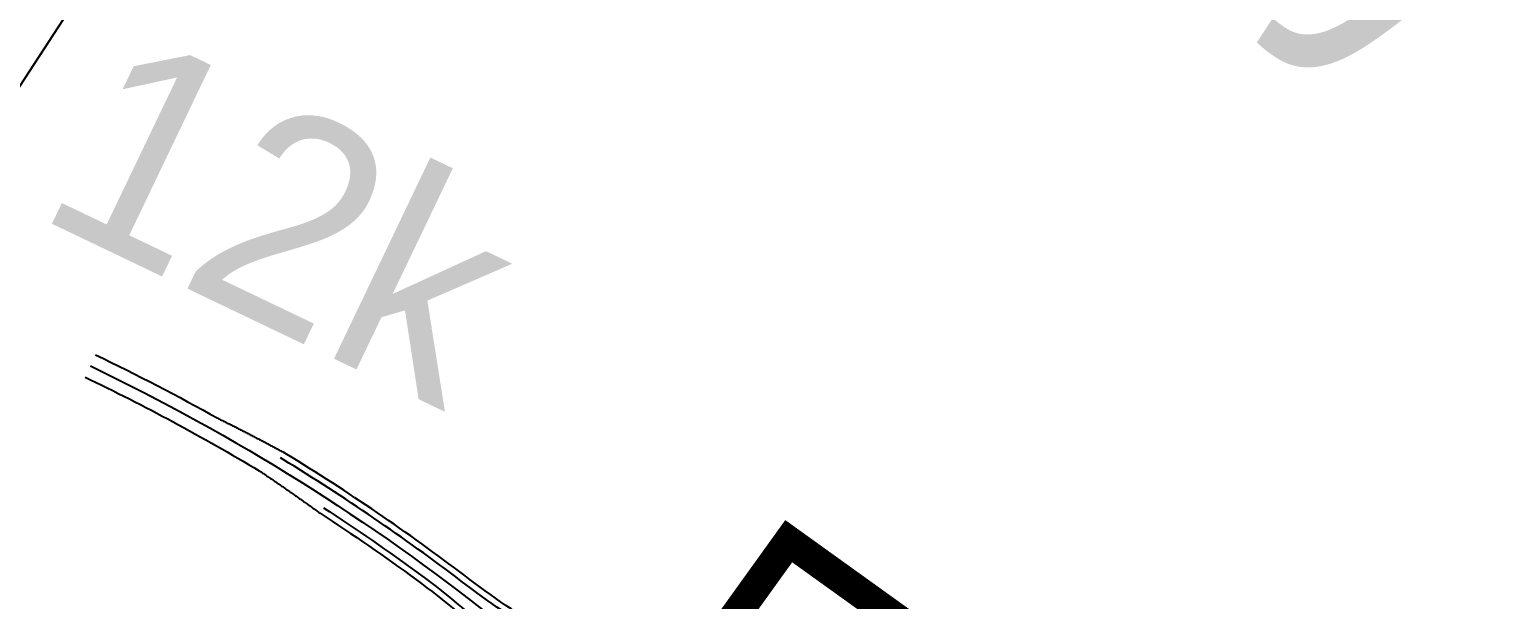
# Model space of a CAD drawing. Header units: millimetres. Extents: x 156921 to 159642, y 477538 to 479586.
# Drawn here: x 157839.93 to 157864.09, y 479224.44 to 479233.87 of the extents above; entities that cross this region are included whole.
import ezdxf
from ezdxf.enums import TextEntityAlignment as Align

# ---------------------------------------------------------------- set-up
doc = ezdxf.new("R2010")
doc.units = ezdxf.units.MM
doc.header["$MEASUREMENT"] = 0
doc.linetypes.add('CONT', pattern=[2, 1, 1])
doc.layers.add('0_defpoints', color=123, linetype='Continuous', plot=False)
doc.layers.add('WD_일반', color=7, linetype='Continuous')
doc.styles.get("Standard").update_dxf_attribs({"font": 'BAREUNDOTUMPRO1.TTF'})
doc.styles.add('TB_WBTXT', font='BareunDotumPro3.ttf')

# ---------------------------------------------------------------- blocks, each defined once
blk = doc.blocks.new('WD-TITLE-5')
at = {"color": 0, "style": 'TB_WBTXT'}
blk.add_attdef('TITLE', text='', height=5, dxfattribs=at).set_placement((6.333, -3.333), align=Align.MIDDLE_LEFT)

msp = doc.modelspace()

# ---------------------------------------------------------------- linework, layer by layer
at = {"layer": '0_defpoints', "linetype": 'ByBlock', "lineweight": -3, "flags": 128}
msp.add_lwpolyline([(157851.264, 479250.577), (157960.201, 479179.636), (157935.645, 479141.927), (157826.708, 479212.869)], close=True, dxfattribs=at)
at = {"layer": 'WD_일반', "color": 7, "linetype": 'CONT', "lineweight": -3, "flags": 128}
for points in [[(157841.029, 479228.488, -0.016252), (157843.046, 479227.44)], [(157840.941, 479228.304, -0.056872), (157847.621, 479224.115), (157848.844, 479223.138)], [(157840.853, 479228.121, -0.023629), (157843.729, 479226.573)], [(157852.084, 479221.552), (157848.442, 479223.805, -0.024004), (157847.066, 479224.75, 0.025499), (157844.126, 479226.757), (157844.081, 479226.784)], [(157851.519, 479222.026), (157848.497, 479223.895, -0.024004), (157847.131, 479224.834, 0.025499), (157844.181, 479226.848), (157844.136, 479226.875)], [(157844.735, 479225.87, -0.01403), (157846.328, 479224.769, -0.035668), (157847.638, 479223.657), (157849.111, 479222.213, -0.000014), (157849.124, 479222.201, -0.000052), (157849.136, 479222.189, -0.000087), (157849.149, 479222.177, -0.000121), (157849.161, 479222.165, -0.000156), (157849.173, 479222.152, -0.00019), (157849.186, 479222.14, -0.000225), (157849.198, 479222.128, -0.00026), (157849.21, 479222.116, -0.000294), (157849.223, 479222.104, -0.000329), (157849.235, 479222.092, -0.000363), (157849.247, 479222.08, -0.000398), (157849.259, 479222.067, -0.000433), (157849.271, 479222.055, -0.000467), (157849.284, 479222.043, -0.000502), (157849.296, 479222.031, -0.000536), (157849.308, 479222.019, -0.000571), (157849.32, 479222.006, -0.000606), (157849.332, 479221.994, -0.00064), (157849.344, 479221.982, -0.000675), (157849.356, 479221.97, -0.000709), (157849.367, 479221.957, -0.000744), (157849.379, 479221.945, -0.000779), (157849.391, 479221.933, -0.000813), (157849.403, 479221.92, -0.000848), (157849.414, 479221.908, -0.000882), (157849.426, 479221.895, -0.000917), (157849.437, 479221.883, -0.000952), (157849.449, 479221.87, -0.000986), (157849.46, 479221.858, -0.001021), (157849.472, 479221.845, -0.001055), (157849.483, 479221.833, -0.00109), (157849.494, 479221.82, -0.001125), (157849.505, 479221.807, -0.001159), (157849.517, 479221.795, -0.001194), (157849.528, 479221.782, -0.001228), (157849.539, 479221.769, -0.001263), (157849.549, 479221.756, -0.001298), (157849.56, 479221.743, -0.001332), (157849.571, 479221.73, -0.001367), (157849.582, 479221.717, -0.001401), (157849.592, 479221.704, -0.001436), (157849.603, 479221.691, -0.001471), (157849.613, 479221.678, -0.001505), (157849.624, 479221.665, -0.00154), (157849.634, 479221.652, -0.001574), (157849.644, 479221.638, -0.001609), (157849.654, 479221.625, -0.001924), (157849.666, 479221.61, -0.285976), (157849.872, 479218.972, -0.001924), (157849.862, 479218.955, -0.001609), (157849.855, 479218.94, -0.001574), (157849.847, 479218.925, -0.00154), (157849.839, 479218.911, -0.001505), (157849.83, 479218.896, -0.001471), (157849.822, 479218.881, -0.001436), (157849.814, 479218.867, -0.001401), (157849.805, 479218.852, -0.001367), (157849.797, 479218.838, -0.001332), (157849.788, 479218.823, -0.001298), (157849.78, 479218.809, -0.001263), (157849.771, 479218.795, -0.001228), (157849.762, 479218.78, -0.001194), (157849.753, 479218.766, -0.001159), (157849.744, 479218.752, -0.001125), (157849.735, 479218.737, -0.00109), (157849.726, 479218.723, -0.001055), (157849.717, 479218.709, -0.001021), (157849.707, 479218.695, -0.000986), (157849.698, 479218.681, -0.000952), (157849.689, 479218.666, -0.000917), (157849.679, 479218.652, -0.000882), (157849.67, 479218.638, -0.000848), (157849.66, 479218.624, -0.000813), (157849.65, 479218.61, -0.000779), (157849.641, 479218.596, -0.000744), (157849.631, 479218.582, -0.000709), (157849.621, 479218.568, -0.000675), (157849.611, 479218.554, -0.00064), (157849.601, 479218.54, -0.000606), (157849.591, 479218.526, -0.000571), (157849.581, 479218.512, -0.000536), (157849.571, 479218.498, -0.000502), (157849.561, 479218.484, -0.000467), (157849.551, 479218.47, -0.000433), (157849.541, 479218.457, -0.000398), (157849.531, 479218.443, -0.000363), (157849.521, 479218.429, -0.000329), (157849.511, 479218.415, -0.000294), (157849.5, 479218.401, -0.00026), (157849.49, 479218.387, -0.000225), (157849.48, 479218.373, -0.00019), (157849.47, 479218.359, -0.000156), (157849.459, 479218.345, -0.000121), (157849.449, 479218.331, -0.000087), (157849.439, 479218.317, -0.000052), (157849.428, 479218.304, -0.000014), (157849.418, 479218.29), (157849.024, 479217.761)], [(157844.793, 479225.959, -0.01403), (157846.391, 479224.855, -0.035668), (157847.713, 479223.733), (157849.186, 479222.289, -0.000014), (157849.198, 479222.277, -0.000052), (157849.211, 479222.265, -0.000087), (157849.223, 479222.252, -0.000121), (157849.235, 479222.24, -0.000156), (157849.248, 479222.228, -0.00019), (157849.26, 479222.216, -0.000225), (157849.273, 479222.204, -0.00026), (157849.285, 479222.191, -0.000294), (157849.297, 479222.179, -0.000329), (157849.31, 479222.167, -0.000363), (157849.322, 479222.155, -0.000398), (157849.334, 479222.142, -0.000433), (157849.347, 479222.13, -0.000467), (157849.359, 479222.118, -0.000502), (157849.371, 479222.105, -0.000536), (157849.383, 479222.093, -0.000571), (157849.395, 479222.081, -0.000606), (157849.408, 479222.068, -0.00064), (157849.42, 479222.056, -0.000675), (157849.432, 479222.043, -0.000709), (157849.444, 479222.031, -0.000744), (157849.456, 479222.018, -0.000779), (157849.468, 479222.006, -0.000813), (157849.48, 479221.993, -0.000848), (157849.492, 479221.98, -0.000882), (157849.504, 479221.968, -0.000917), (157849.515, 479221.955, -0.000952), (157849.527, 479221.942, -0.000986), (157849.539, 479221.929, -0.001021), (157849.551, 479221.916, -0.001055), (157849.562, 479221.903, -0.00109), (157849.574, 479221.89, -0.001125), (157849.585, 479221.877, -0.001159), (157849.597, 479221.864, -0.001194), (157849.608, 479221.851, -0.001228), (157849.619, 479221.838, -0.001263), (157849.631, 479221.825, -0.001298), (157849.642, 479221.811, -0.001332), (157849.653, 479221.798, -0.001367), (157849.664, 479221.785, -0.001401), (157849.675, 479221.771, -0.001436), (157849.686, 479221.757, -0.001471), (157849.697, 479221.744, -0.001505), (157849.707, 479221.73, -0.00154), (157849.718, 479221.716, -0.001574), (157849.728, 479221.703, -0.001609), (157849.739, 479221.689, -0.001924), (157849.751, 479221.672, -0.285976), (157849.966, 479218.923, -0.001924), (157849.956, 479218.905, -0.001609), (157849.948, 479218.89, -0.001574), (157849.94, 479218.875, -0.00154), (157849.931, 479218.859, -0.001505), (157849.923, 479218.844, -0.001471), (157849.914, 479218.829, -0.001436), (157849.906, 479218.814, -0.001401), (157849.897, 479218.799, -0.001367), (157849.888, 479218.784, -0.001332), (157849.879, 479218.769, -0.001298), (157849.87, 479218.754, -0.001263), (157849.861, 479218.739, -0.001228), (157849.852, 479218.724, -0.001194), (157849.843, 479218.71, -0.001159), (157849.834, 479218.695, -0.001125), (157849.824, 479218.68, -0.00109), (157849.815, 479218.666, -0.001055), (157849.805, 479218.651, -0.001021), (157849.796, 479218.636, -0.000986), (157849.786, 479218.622, -0.000952), (157849.777, 479218.608, -0.000917), (157849.767, 479218.593, -0.000882), (157849.757, 479218.579, -0.000848), (157849.747, 479218.564, -0.000813), (157849.738, 479218.55, -0.000779), (157849.728, 479218.536, -0.000744), (157849.718, 479218.521, -0.000709), (157849.708, 479218.507, -0.000675), (157849.698, 479218.493, -0.00064), (157849.688, 479218.479, -0.000606), (157849.678, 479218.465, -0.000571), (157849.668, 479218.45, -0.000536), (157849.657, 479218.436, -0.000502), (157849.647, 479218.422, -0.000467), (157849.637, 479218.408, -0.000433), (157849.627, 479218.394, -0.000398), (157849.617, 479218.38, -0.000363), (157849.606, 479218.366, -0.000329), (157849.596, 479218.352, -0.000294), (157849.586, 479218.338, -0.00026), (157849.575, 479218.324, -0.000225), (157849.565, 479218.31, -0.00019), (157849.555, 479218.296, -0.000156), (157849.544, 479218.282, -0.000121), (157849.534, 479218.268, -0.000087), (157849.524, 479218.254, -0.000052), (157849.513, 479218.24, -0.000014), (157849.503, 479218.226), (157849.109, 479217.697)]]:
    msp.add_lwpolyline(points, format="xyb", dxfattribs=at)
for points in [[(157843.046, 479227.44), (157843.062, 479227.432), (157843.077, 479227.424), (157843.093, 479227.417), (157843.109, 479227.409), (157843.124, 479227.401), (157843.14, 479227.393), (157843.156, 479227.385), (157843.171, 479227.377), (157843.187, 479227.37), (157843.203, 479227.362), (157843.218, 479227.354), (157843.234, 479227.346), (157843.25, 479227.338), (157843.265, 479227.33), (157843.281, 479227.322), (157843.296, 479227.314), (157843.312, 479227.307), (157843.328, 479227.299), (157843.343, 479227.291), (157843.359, 479227.283), (157843.375, 479227.275), (157843.39, 479227.267), (157843.406, 479227.259), (157843.421, 479227.251), (157843.437, 479227.243), (157843.453, 479227.235), (157843.468, 479227.227), (157843.484, 479227.219), (157843.499, 479227.211), (157843.515, 479227.203), (157843.53, 479227.195), (157843.546, 479227.187), (157843.562, 479227.179), (157843.577, 479227.171), (157843.593, 479227.163), (157843.608, 479227.155), (157843.624, 479227.147), (157843.639, 479227.138), (157843.655, 479227.13), (157843.67, 479227.122), (157843.686, 479227.114), (157843.702, 479227.106), (157843.717, 479227.098), (157843.733, 479227.09), (157843.748, 479227.082), (157843.764, 479227.073), (157843.779, 479227.065), (157843.795, 479227.057), (157843.81, 479227.049), (157843.826, 479227.041), (157843.841, 479227.033), (157843.857, 479227.024), (157843.872, 479227.016), (157843.888, 479227.008), (157843.903, 479227), (157843.919, 479226.992), (157843.934, 479226.983), (157843.95, 479226.975), (157843.965, 479226.967), (157843.981, 479226.959), (157843.996, 479226.95), (157844.012, 479226.942), (157844.027, 479226.934), (157844.042, 479226.925), (157844.058, 479226.917), (157844.073, 479226.909), (157844.089, 479226.9), (157844.104, 479226.892), (157844.12, 479226.884), (157844.136, 479226.875)], [(157843.046, 479227.44), (157843.062, 479227.432), (157843.077, 479227.424), (157843.093, 479227.417), (157843.109, 479227.409), (157843.124, 479227.401), (157843.14, 479227.393), (157843.156, 479227.385), (157843.171, 479227.377), (157843.187, 479227.37), (157843.203, 479227.362), (157843.218, 479227.354), (157843.234, 479227.346), (157843.25, 479227.338), (157843.265, 479227.33), (157843.281, 479227.322), (157843.296, 479227.314), (157843.312, 479227.307), (157843.328, 479227.299), (157843.343, 479227.291), (157843.359, 479227.283), (157843.375, 479227.275), (157843.39, 479227.267), (157843.406, 479227.259), (157843.421, 479227.251), (157843.437, 479227.243), (157843.453, 479227.235), (157843.468, 479227.227), (157843.484, 479227.219), (157843.499, 479227.211), (157843.515, 479227.203), (157843.53, 479227.195), (157843.546, 479227.187), (157843.562, 479227.179), (157843.577, 479227.171), (157843.593, 479227.163), (157843.608, 479227.155), (157843.624, 479227.147), (157843.639, 479227.138), (157843.655, 479227.13), (157843.67, 479227.122), (157843.686, 479227.114), (157843.702, 479227.106), (157843.717, 479227.098), (157843.733, 479227.09), (157843.748, 479227.082), (157843.764, 479227.073), (157843.779, 479227.065), (157843.795, 479227.057), (157843.81, 479227.049), (157843.826, 479227.041), (157843.841, 479227.033), (157843.857, 479227.024), (157843.872, 479227.016), (157843.888, 479227.008), (157843.903, 479227), (157843.919, 479226.992), (157843.934, 479226.983), (157843.95, 479226.975), (157843.965, 479226.967), (157843.981, 479226.959), (157843.996, 479226.95), (157844.012, 479226.942), (157844.027, 479226.934), (157844.042, 479226.925), (157844.058, 479226.917), (157844.073, 479226.909), (157844.089, 479226.9), (157844.104, 479226.892), (157844.12, 479226.884), (157844.136, 479226.875)], [(157843.729, 479226.573), (157843.743, 479226.563), (157843.757, 479226.554), (157843.772, 479226.544), (157843.786, 479226.534), (157843.8, 479226.525), (157843.815, 479226.515), (157843.829, 479226.505), (157843.843, 479226.496), (157843.858, 479226.486), (157843.872, 479226.476), (157843.886, 479226.466), (157843.9, 479226.457), (157843.915, 479226.447), (157843.929, 479226.437), (157843.943, 479226.427), (157843.958, 479226.418), (157843.972, 479226.408), (157843.986, 479226.398), (157844, 479226.388), (157844.015, 479226.378), (157844.029, 479226.369), (157844.043, 479226.359), (157844.057, 479226.349), (157844.072, 479226.339), (157844.086, 479226.329), (157844.1, 479226.32), (157844.114, 479226.31), (157844.129, 479226.3), (157844.143, 479226.29), (157844.157, 479226.28), (157844.171, 479226.27), (157844.185, 479226.26), (157844.2, 479226.251), (157844.214, 479226.241), (157844.228, 479226.231), (157844.242, 479226.221), (157844.256, 479226.211), (157844.27, 479226.201), (157844.285, 479226.191), (157844.299, 479226.181), (157844.313, 479226.171), (157844.327, 479226.161), (157844.341, 479226.151), (157844.355, 479226.141), (157844.369, 479226.131), (157844.384, 479226.121), (157844.398, 479226.111), (157844.412, 479226.101), (157844.426, 479226.091), (157844.44, 479226.081), (157844.454, 479226.071), (157844.468, 479226.061), (157844.482, 479226.051), (157844.496, 479226.041), (157844.51, 479226.031), (157844.525, 479226.021), (157844.539, 479226.011), (157844.553, 479226.001), (157844.567, 479225.991), (157844.581, 479225.981), (157844.595, 479225.971), (157844.609, 479225.961), (157844.623, 479225.951), (157844.637, 479225.941), (157844.651, 479225.931), (157844.665, 479225.921), (157844.679, 479225.91), (157844.693, 479225.9), (157844.707, 479225.89), (157844.721, 479225.88), (157844.735, 479225.87)], [(157843.729, 479226.573), (157843.743, 479226.563), (157843.757, 479226.554), (157843.772, 479226.544), (157843.786, 479226.534), (157843.8, 479226.525), (157843.815, 479226.515), (157843.829, 479226.505), (157843.843, 479226.496), (157843.858, 479226.486), (157843.872, 479226.476), (157843.886, 479226.466), (157843.9, 479226.457), (157843.915, 479226.447), (157843.929, 479226.437), (157843.943, 479226.427), (157843.958, 479226.418), (157843.972, 479226.408), (157843.986, 479226.398), (157844, 479226.388), (157844.015, 479226.378), (157844.029, 479226.369), (157844.043, 479226.359), (157844.057, 479226.349), (157844.072, 479226.339), (157844.086, 479226.329), (157844.1, 479226.32), (157844.114, 479226.31), (157844.129, 479226.3), (157844.143, 479226.29), (157844.157, 479226.28), (157844.171, 479226.27), (157844.185, 479226.26), (157844.2, 479226.251), (157844.214, 479226.241), (157844.228, 479226.231), (157844.242, 479226.221), (157844.256, 479226.211), (157844.27, 479226.201), (157844.285, 479226.191), (157844.299, 479226.181), (157844.313, 479226.171), (157844.327, 479226.161), (157844.341, 479226.151), (157844.355, 479226.141), (157844.369, 479226.131), (157844.384, 479226.121), (157844.398, 479226.111), (157844.412, 479226.101), (157844.426, 479226.091), (157844.44, 479226.081), (157844.454, 479226.071), (157844.468, 479226.061), (157844.482, 479226.051), (157844.496, 479226.041), (157844.51, 479226.031), (157844.525, 479226.021), (157844.539, 479226.011), (157844.553, 479226.001), (157844.567, 479225.991), (157844.581, 479225.981), (157844.595, 479225.971), (157844.609, 479225.961), (157844.623, 479225.951), (157844.637, 479225.941), (157844.651, 479225.931), (157844.665, 479225.921), (157844.679, 479225.91), (157844.693, 479225.9), (157844.707, 479225.89), (157844.721, 479225.88), (157844.735, 479225.87)]]:
    msp.add_lwpolyline(points, dxfattribs=at)
at = {"layer": 'WD_일반', "color": 10, "linetype": 'ByBlock', "lineweight": -3, "const_width": 0.5, "flags": 128}
msp.add_lwpolyline([(157847.806, 479218.913), (157858.361, 479211.325), (157863.031, 479217.821), (157852.475, 479225.409)], close=True, dxfattribs=at)

# ---------------------------------------------------------------- block references
at = {"layer": 'WD_일반', "color": 6, "linetype": 'CONT', "rotation": 326.9270375787892}
msp.add_blockref('WD-TITLE-5', (157851.849, 479247.81), dxfattribs=at).add_auto_attribs({'TITLE': 'Key Plan'})

# ---------------------------------------------------------------- texts
at = {"layer": 'WD_일반', "color": 7, "linetype": 'ByBlock', "lineweight": -3, "insert": (157843.388, 479229.179), "char_height": 3.5, "attachment_point": 8, "rotation": 334.4164}
msp.add_mtext('12k', dxfattribs=at)

doc.saveas('drawing.dxf')
